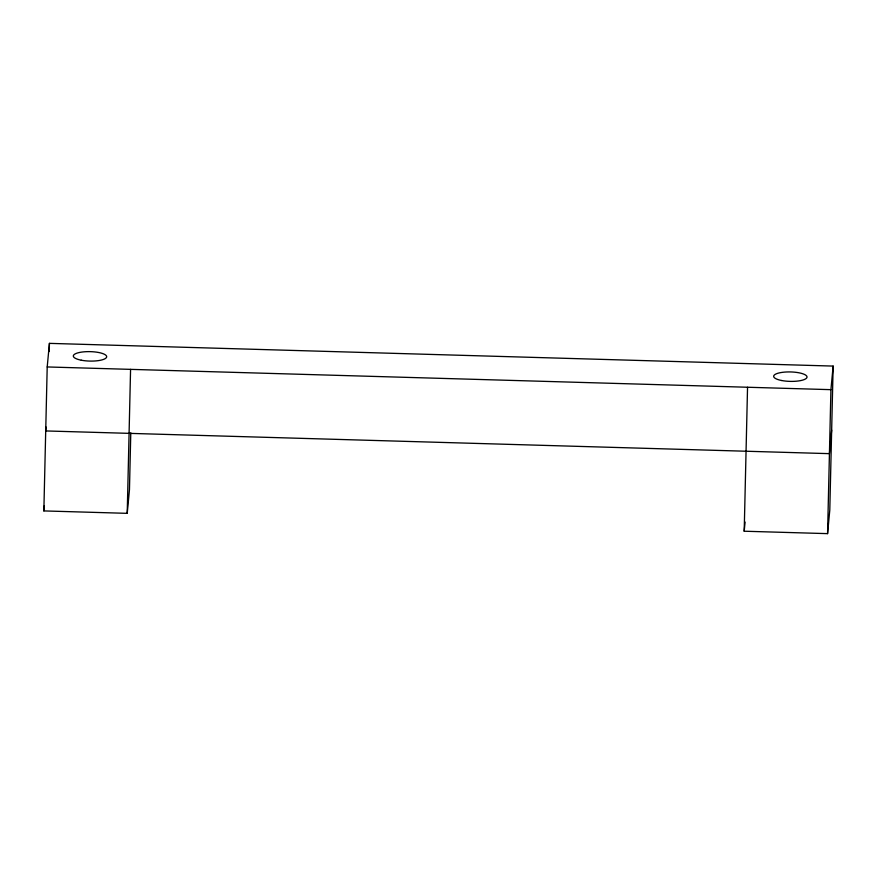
<?xml version="1.0" encoding="UTF-8"?>
<svg xmlns="http://www.w3.org/2000/svg" width="877" height="877" viewBox="0 0 877 877"><rect width="100%" height="100%" fill="white"/><g stroke="black" fill="none" stroke-linecap="round" stroke-linejoin="round"><path stroke-width="1.32" d="M130.783 432.81L129.456 489.75L127.22 513.341L43.85 510.918L47.205 366.948L49.43 343.367L833.15 366.082L829.795 510.052L827.57 533.633L744.2 531.221L747.544 387.25M49.244 351.534L49.43 343.367M127.22 513.341L130.574 369.37M827.57 533.633L830.925 389.662L833.15 366.082M46.086 427.011L45.714 430.936L829.434 453.65L831.659 430.07M43.85 510.918L44.343 505.678M744.2 531.221L745.066 522.045M47.205 366.948L830.925 389.662M781.626 380.508A16.685 4.725 1.3 0 0 807.026 377.143A16.685 4.725 1.3 0 0 782.394 372.341A16.685 4.725 1.3 0 0 781.626 380.508M81.276 360.206A16.685 4.725 1.3 0 0 106.676 356.851A16.685 4.725 1.3 0 0 82.054 352.039A16.685 4.725 1.3 0 0 81.276 360.206"/></g></svg>
